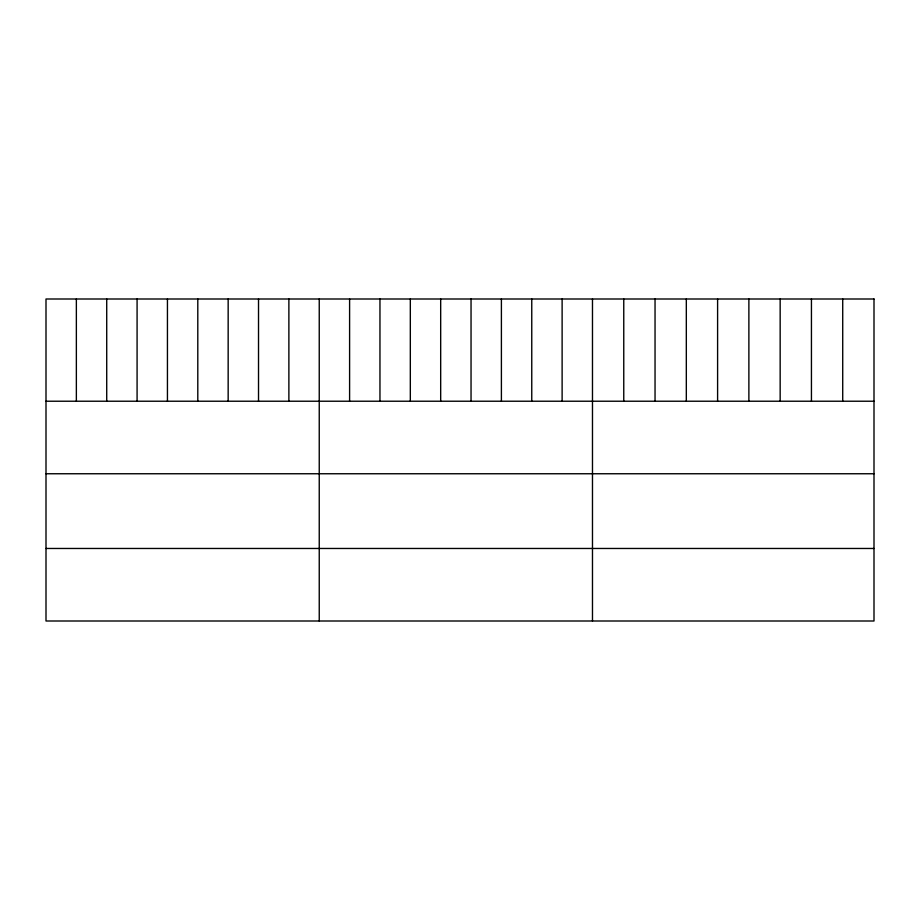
<?xml version="1.0" encoding="UTF-8"?>
<svg xmlns="http://www.w3.org/2000/svg" width="920" height="920" viewBox="0 0 920 920"><rect width="100%" height="100%" fill="white"/><g stroke="black" fill="none" stroke-linecap="round" stroke-linejoin="round"><path stroke-width="1.38" d="M46 401.223L874 401.223M46 473.754L874 473.754M46 548.469L874 548.469M842.72 299L842.72 401.223M811.44 299L811.44 401.223M780.16 299L780.16 401.223M748.88 299L748.88 401.223M717.6 299L717.6 401.223M686.32 299L686.32 401.223M655.04 299L655.04 401.223M623.76 299L623.76 401.223M592.48 299L592.48 621M562.12 299L562.12 401.223M531.76 299L531.76 401.223M501.4 299L501.4 401.223M471.04 299L471.04 401.223M440.68 299L440.68 401.223M410.32 299L410.32 401.223M379.96 299L379.96 401.223M349.6 299L349.6 401.223M319.24 299L319.24 621M288.88 299L288.88 401.223M258.52 299L258.52 401.223M228.16 299L228.16 401.223M197.8 299L197.8 401.223M167.44 299L167.44 401.223M137.08 299L137.08 401.223M106.72 299L106.72 401.223M76.36 299L76.36 401.223M874 299L46 299L46 621L874 621L874 299"/></g></svg>
